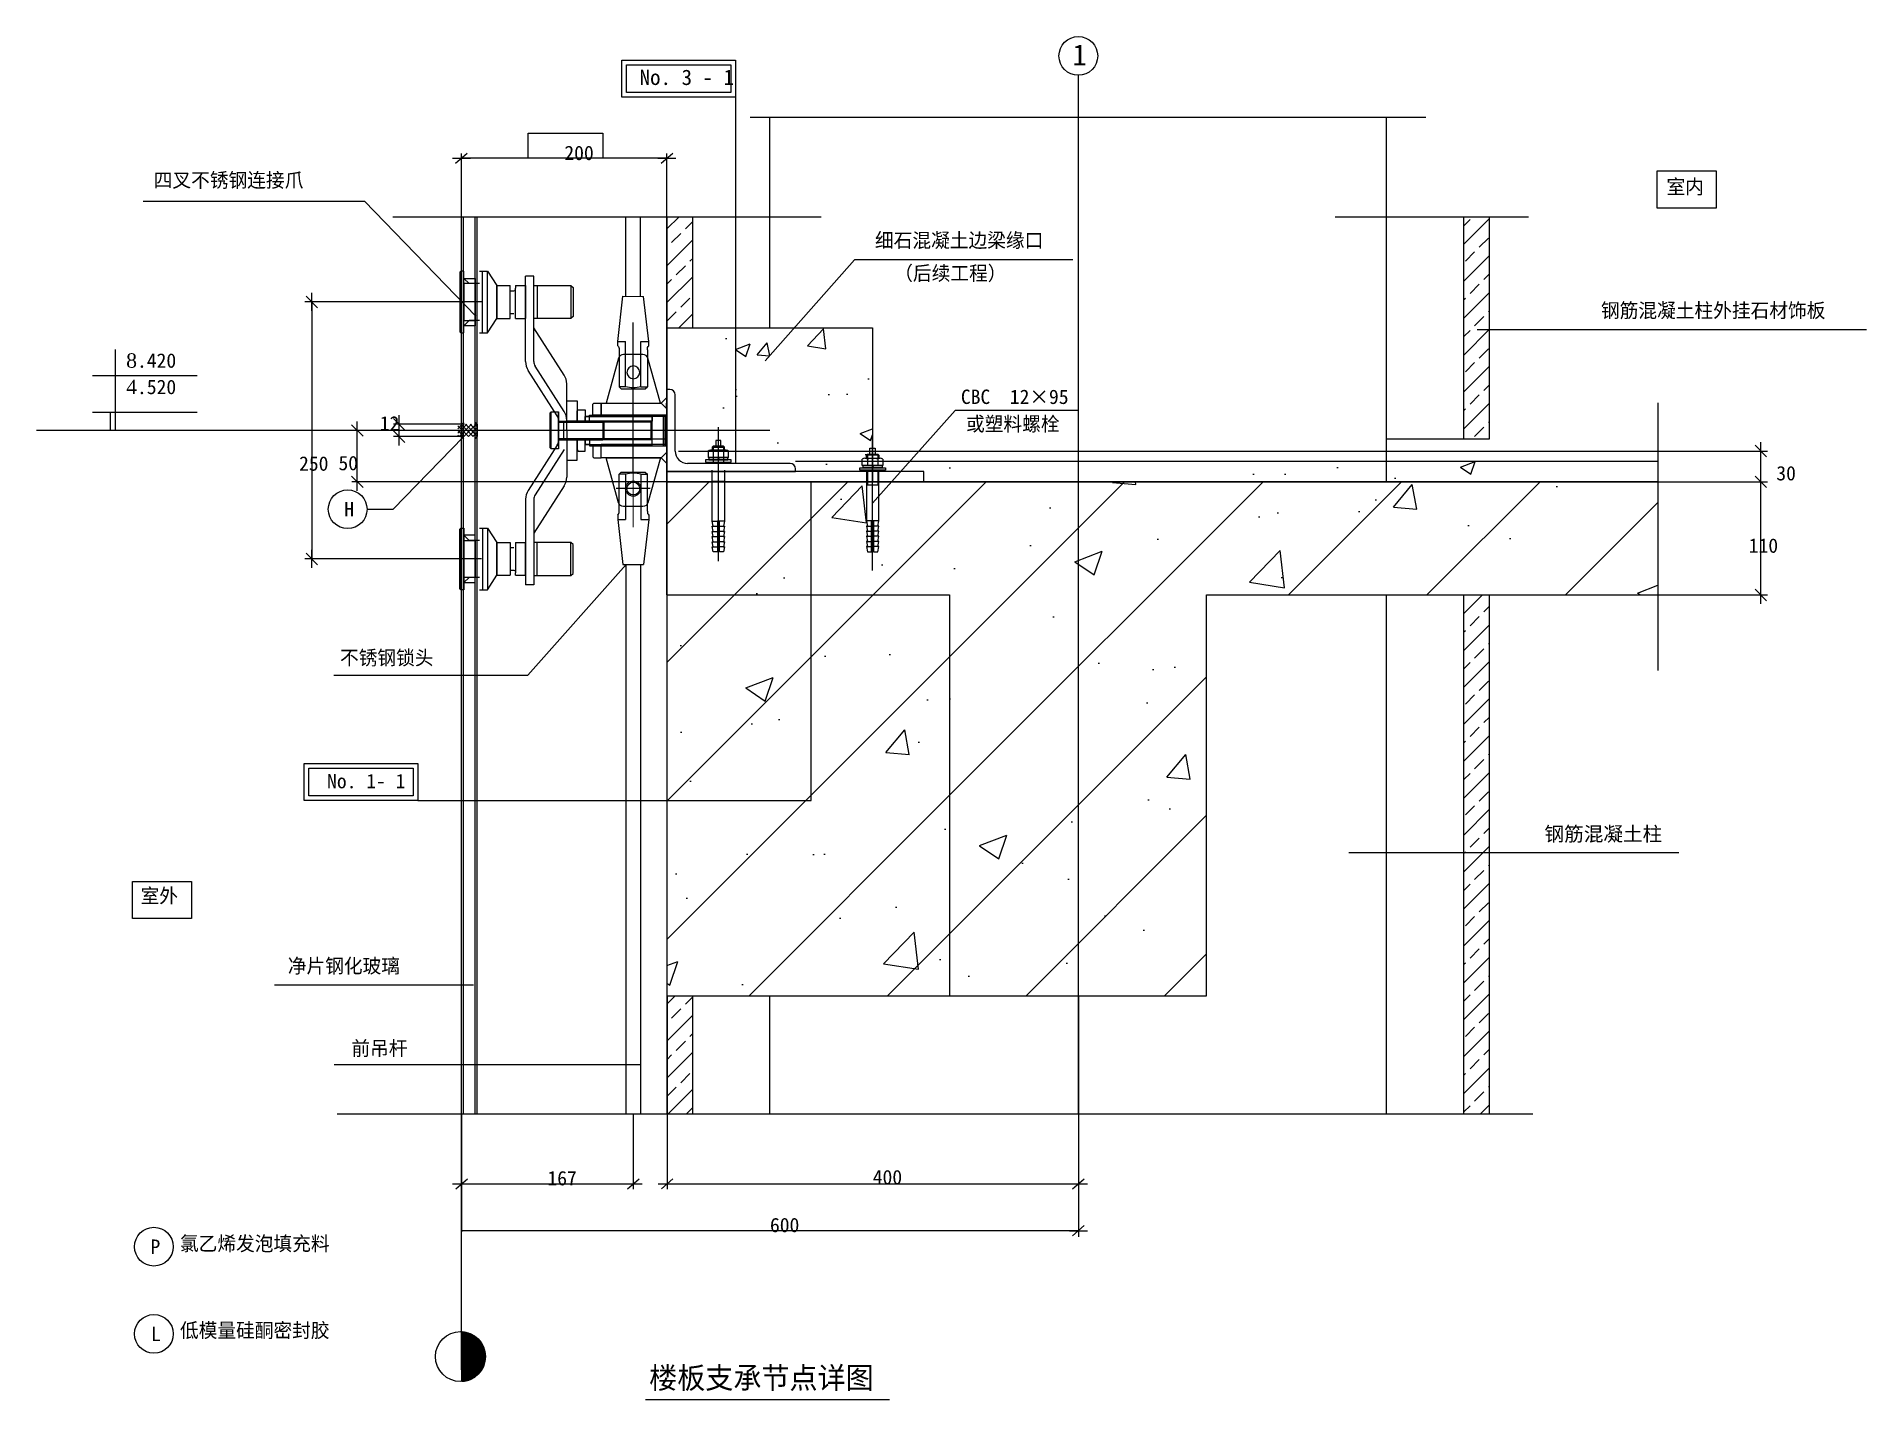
# Model space of a CAD drawing. Header units: metres. Extents: x 8228 to 10008, y 4218 to 5544.
import ezdxf

# ---------------------------------------------------------------- set-up
doc = ezdxf.new("R2010")
doc.units = ezdxf.units.M
for name, color, linetype in [('CACHE', 3, 'Continuous'), ('FORT', 7, 'Continuous'), ('MOYEN', 4, 'Continuous'), ('PUB_DIM', 3, 'Continuous')]:
    doc.layers.add(name, color=color, linetype=linetype)

# ---------------------------------------------------------------- blocks, each defined once
blk = doc.blocks.new('PLOT')
at = {"layer": 'CACHE'}
for p, q in [((-23, 0), (-18, 5)), ((-18, 15), (-18, 5)), ((18, 15), (18, 5)), ((23, 0), (18, 5))]:
    blk.add_line(p, q, dxfattribs=at)
at = {"layer": 'MOYEN'}
for p, q in [((-16.11, 104.1), (-14.11, 106.1)), ((-16.11, 104.1), (15.89, 104.1)), ((-16.11, 68), (-16.11, 104.1)), ((-14.11, 106.1), (13.89, 106.1)), ((13.89, 106.1), (15.89, 104.1)), ((15.89, 104.1), (15.89, 68)), ((-16.11, 71.1), (15.89, 71.1)), ((-16, 50), (-16, 60)), ((-16, 60), (16, 60)), ((16, 50), (16, 60)), ((-16, 50), (-13.5, 50)), ((-16, 32), (-16, 45)), ((16, 45), (-16, 45)), ((16, 50), (-13.5, 50)), ((-11, 45), (-11, 48.5)), ((11, 45), (11, 48.5)), ((16, 32), (16, 45)), ((-30, 23), (-16, 32)), ((30, 23), (-30, 23)), ((-30, 15), (-30, 23)), ((30, 18), (-30, 18)), ((16, 32), (-16, 32)), ((-16, 32), (16, 32)), ((30, 23), (16, 32)), ((30, 15), (30, 23))]:
    blk.add_line(p, q, dxfattribs=at)
for start in [0, 360]:
    blk.add_arc((-12.5, 48.5), 1.5, start, 90, dxfattribs=at)
blk = doc.blocks.new('索头')
for p, q in [((28979.61, 1126.19), (28944.06, 1119.92)), ((28983.13, 1128.09), (28987.38, 1128.83)), ((28987.38, 1128.83), (29031.37, 1131.51)), ((28988.68, 1121.45), (28987.38, 1128.83)), ((29034.85, 1111.82), (29031.37, 1131.51)), ((28942.44, 1117.61), (28944.06, 1119.92)), ((28946.52, 1094.47), (28942.44, 1117.61)), ((28945.14, 1113.77), (28944.06, 1119.92)), ((28945.14, 1113.77), (28988.68, 1121.45)), ((28947.75, 1099), (28991.29, 1106.68)), ((28992.59, 1099.29), (28991.29, 1106.68)), ((28992.59, 1099.29), (29034.85, 1111.82)), ((28946.52, 1094.47), (28948.83, 1092.85)), ((28947.75, 1099), (28948.83, 1092.85)), ((28984.39, 1099.12), (28948.83, 1092.85)), ((28988.34, 1098.54), (28992.59, 1099.29))]:
    blk.add_line(p, q)
at = {"color": 8, "linetype": 'Continuous', "lineweight": 0}
blk.add_line((28997.12, 1115.32), (28944.48, 1106.04), dxfattribs=at)
blk.add_circle((28960.23, 1108.82), 6.25)
for centre, radius, start, end in [((28979.45, 1130.71), 4.52, 272.08, 324.47), ((28974.33, 1111.3), 29.29, 175.17, 204.83), ((28985.78, 1094.81), 4.52, 55.53, 107.92)]:
    blk.add_arc(centre, radius, start, end)
blk = doc.blocks.new('_DIMX')
blk.add_line((-109.45, 0), (109.45, 0))
blk.add_lwpolyline([(-70, -70), (70, 70)])

msp = doc.modelspace()

# ---------------------------------------------------------------- hatches: boundary and pattern name
h = msp.add_hatch()
h.set_pattern_fill('ANSI33', scale=4)
h.paths.add_polyline_path([(9616.33, 4749.91), (9641.33, 4749.91), (9641.33, 5000.56), (9616.33, 5000.56)])
h.paths.add_polyline_path([(9641.33, 4749.91), (9616.33, 4749.91), (9616.33, 4495.72), (9641.33, 4495.72)])
h.paths.add_polyline_path([(8866.33, 4610.56), (8841.33, 4610.56), (8841.33, 4495.72), (8866.33, 4495.72)])
h.paths.add_polyline_path([(8866.13, 5368.52), (8841.13, 5368.52), (8841.13, 5260.56), (8866.13, 5260.56)])
h = msp.add_hatch()
h.set_pattern_fill('ANSI33', scale=4)
h.paths.add_polyline_path([(9641.33, 5368.52), (9616.33, 5368.52), (9616.33, 5152.56), (9641.33, 5152.56)])
h = msp.add_hatch()
h.set_pattern_fill('AR-CONC', scale=0.8)
h.paths.add_polyline_path([(9041.13, 5260.56), (8917.84, 5260.56), (8917.84, 5128.56), (8960.83, 5128.56, -0.41), (8966.13, 5123.26), (8966.13, 5120.56), (9035.13, 5120.56), (9035.13, 5122.1), (9028.63, 5122.1), (9028.63, 5124.1), (9031.93, 5124.1), (9031.93, 5126.6), (9031.12, 5126.6), (9031.12, 5132.6, -0.19), (9033.62, 5133.6), (9035.13, 5133.6), (9035.13, 5137.6), (9038.63, 5137.6), (9038.63, 5143.19), (9041.13, 5143.19)])
h.paths.add_polyline_path([(8917.84, 5260.56), (8892.84, 5260.56), (8892.84, 5160.56), (8917.84, 5160.56)])
h.paths.add_polyline_path([(8892.84, 5260.56), (8841.13, 5260.56), (8841.13, 5200.56), (8843.83, 5200.56, -0.41), (8849.13, 5195.26), (8849.13, 5160.56), (8892.84, 5160.56)])
h.paths.add_polyline_path([(8888.63, 5143.19), (8892.84, 5143.19), (8892.84, 5160.56), (8849.13, 5160.56), (8849.13, 5140.56, 0.41), (8861.13, 5128.56), (8881.12, 5128.56), (8881.12, 5132.6, -0.19), (8883.62, 5133.6), (8885.13, 5133.6), (8885.13, 5137.6), (8888.63, 5137.6)])
h.paths.add_polyline_path([(8917.84, 5160.56), (8892.84, 5160.56), (8892.84, 5143.19), (8893.63, 5143.19), (8893.63, 5137.6), (8897.13, 5137.6), (8897.13, 5133.6), (8898.64, 5133.6, -0.19), (8901.15, 5132.6), (8901.15, 5128.56), (8917.84, 5128.56)])
h = msp.add_hatch()
h.set_pattern_fill('ANSI37')
h.paths.add_polyline_path([(8656.63, 5166.58), (8637.63, 5166.58), (8637.63, 5160.58), (8656.63, 5160.58)])
h.paths.add_polyline_path([(8656.63, 5160.58), (8637.63, 5160.58), (8637.63, 5154.58), (8656.63, 5154.58)])
h = msp.add_hatch()
h.set_pattern_fill('AR-CONC', scale=0.8)
h.paths.add_polyline_path([(9565.67, 5130.56), (9241.13, 5130.56), (9241.13, 5110.56), (9565.67, 5110.56)])
h.paths.add_polyline_path([(9241.13, 5130.56), (9051.15, 5130.56), (9051.15, 5126.6), (9050.33, 5126.6), (9050.33, 5124.1), (9053.63, 5124.1), (9053.63, 5122.1), (9047.13, 5122.1), (9047.13, 5120.56), (9091.13, 5120.56), (9091.13, 5110.56), (9241.13, 5110.56)])
h.paths.add_polyline_path([(9590.67, 5130.56), (9565.67, 5130.56), (9565.67, 5110.56), (9590.67, 5110.56)])
h.paths.add_polyline_path([(9805, 5130.56), (9590.67, 5130.56), (9590.67, 5110.56), (9805, 5110.56)])
h = msp.add_hatch()
h.set_pattern_fill('AR-CONC', scale=1.5)
h.paths.add_polyline_path([(9241.13, 5110.56), (9047.13, 5110.56), (9047.13, 5072.6), (9046.13, 5067.6), (9047.13, 5067.6), (9046.13, 5062.6), (9047.13, 5062.6), (9046.13, 5057.6), (9047.13, 5057.6), (9046.13, 5052.6), (9047.13, 5052.6), (9046.13, 5047.6), (9047.13, 5047.6), (9046.13, 5042.6), (9041.13, 5042.6), (9041.13, 5047.6), (9040.13, 5047.6), (9040.13, 5042.6), (9036.13, 5042.6), (9035.13, 5047.6), (9036.13, 5047.6), (9035.13, 5052.6), (9036.13, 5052.6), (9035.13, 5057.6), (9036.13, 5057.6), (9035.13, 5062.6), (9036.13, 5062.6), (9035.13, 5067.6), (9036.13, 5067.6), (9035.13, 5072.6), (9035.13, 5110.56), (8917.84, 5110.56), (8917.84, 5000.56), (9116.13, 5000.56), (9116.13, 4610.56), (9241.13, 4610.56)])
h.paths.add_polyline_path([(8917.84, 5110.56), (8897.13, 5110.56), (8897.13, 5072.6), (8896.13, 5067.6), (8897.13, 5067.6), (8896.13, 5062.6), (8897.13, 5062.6), (8896.13, 5057.6), (8897.13, 5057.6), (8896.13, 5052.6), (8897.13, 5052.6), (8896.13, 5047.6), (8897.13, 5047.6), (8896.13, 5042.6), (8892.84, 5042.6), (8892.84, 5000.56), (8917.84, 5000.56)])
h.paths.add_polyline_path([(8885.13, 5067.6), (8886.13, 5067.6), (8885.13, 5072.6), (8885.13, 5110.56), (8841.13, 5110.56), (8841.13, 5000.56), (8892.84, 5000.56), (8892.84, 5042.6), (8891.13, 5042.6), (8891.13, 5047.6), (8890.13, 5047.6), (8890.13, 5042.6), (8886.13, 5042.6), (8885.13, 5047.6), (8886.13, 5047.6), (8885.13, 5052.6), (8886.13, 5052.6), (8885.13, 5057.6), (8886.13, 5057.6), (8885.13, 5062.6), (8886.13, 5062.6)])
h.paths.add_polyline_path([(9565.67, 5110.56), (9241.13, 5110.56), (9241.13, 4610.56), (9366.13, 4610.56), (9366.13, 5000.56), (9565.67, 5000.56)])
h.paths.add_polyline_path([(9590.67, 5110.56), (9565.67, 5110.56), (9565.67, 5000.56), (9590.67, 5000.56)])
h.paths.add_polyline_path([(9805, 5110.56), (9590.67, 5110.56), (9590.67, 5000.56), (9805, 5000.56)])
h = msp.add_hatch()
h.set_pattern_fill('ANSI31', scale=30)
h.paths.add_polyline_path([(9565.67, 5110.56), (9241.13, 5110.56), (9241.13, 4610.56), (9366.13, 4610.56), (9366.13, 5000.56), (9565.67, 5000.56)])
h.paths.add_polyline_path([(9241.13, 5110.56), (9047.13, 5110.56), (9047.13, 5072.6), (9046.13, 5067.6), (9047.13, 5067.6), (9046.13, 5062.6), (9047.13, 5062.6), (9046.13, 5057.6), (9047.13, 5057.6), (9046.13, 5052.6), (9047.13, 5052.6), (9046.13, 5047.6), (9047.13, 5047.6), (9046.13, 5042.6), (9041.13, 5042.6), (9041.13, 5047.6), (9040.13, 5047.6), (9040.13, 5042.6), (9036.13, 5042.6), (9035.13, 5047.6), (9036.13, 5047.6), (9035.13, 5052.6), (9036.13, 5052.6), (9035.13, 5057.6), (9036.13, 5057.6), (9035.13, 5062.6), (9036.13, 5062.6), (9035.13, 5067.6), (9036.13, 5067.6), (9035.13, 5072.6), (9035.13, 5110.56), (8917.84, 5110.56), (8917.84, 5000.56), (9116.13, 5000.56), (9116.13, 4610.56), (9241.13, 4610.56)])
h.paths.add_polyline_path([(8885.13, 5047.6), (8886.13, 5047.6), (8885.13, 5052.6), (8886.13, 5052.6), (8885.13, 5057.6), (8886.13, 5057.6), (8885.13, 5062.6), (8886.13, 5062.6), (8885.13, 5067.6), (8886.13, 5067.6), (8885.13, 5072.6), (8885.13, 5110.56), (8841.13, 5110.56), (8841.13, 5000.56), (8892.84, 5000.56), (8892.84, 5042.6), (8891.13, 5042.6), (8891.13, 5047.6), (8890.13, 5047.6), (8890.13, 5042.6), (8886.13, 5042.6)])
h.paths.add_polyline_path([(8917.84, 5110.56), (8897.13, 5110.56), (8897.13, 5072.6), (8896.13, 5067.6), (8897.13, 5067.6), (8896.13, 5062.6), (8897.13, 5062.6), (8896.13, 5057.6), (8897.13, 5057.6), (8896.13, 5052.6), (8897.13, 5052.6), (8896.13, 5047.6), (8897.13, 5047.6), (8896.13, 5042.6), (8892.84, 5042.6), (8892.84, 5000.56), (8917.84, 5000.56)])
h.paths.add_polyline_path([(9590.67, 5110.56), (9565.67, 5110.56), (9565.67, 5000.56), (9590.67, 5000.56)])
h.paths.add_polyline_path([(9805, 5110.56), (9590.67, 5110.56), (9590.67, 5000.56), (9805, 5000.56)])
h = msp.add_hatch()
h.set_pattern_fill('AR-CONC', scale=1.5)
h.paths.add_polyline_path([(9116.13, 5000.56), (8917.84, 5000.56), (8917.84, 4610.56), (9116.13, 4610.56)])
h.paths.add_polyline_path([(8892.84, 4610.56), (8917.84, 4610.56), (8917.84, 5000.56), (8892.84, 5000.56)])
h.paths.add_polyline_path([(8892.84, 5000.56), (8841.13, 5000.56), (8841.13, 4610.56), (8892.84, 4610.56)])
h = msp.add_hatch()
h.set_pattern_fill('ANSI31', scale=30)
h.paths.add_polyline_path([(8917.84, 5000.56), (8917.84, 4610.56), (9116.13, 4610.56), (9116.13, 5000.56)])
h.paths.add_polyline_path([(8892.84, 4610.56), (8917.84, 4610.56), (8917.84, 5000.56), (8892.84, 5000.56)])
h.paths.add_polyline_path([(8892.84, 5000.56), (8841.13, 5000.56), (8841.13, 4610.56), (8892.84, 4610.56)])
h = msp.add_hatch()
h.set_pattern_fill('SOLID')
h.paths.add_polyline_path([(8641.33, 4235.25, 0.4), (8664.59, 4259.56, 0.4), (8641.33, 4283.88)])

# ---------------------------------------------------------------- linework, layer by layer
for p, q in [((8801.8, 5516.24), (8903.37, 5516.24)), ((8801.8, 5489.24), (8801.8, 5516.24)), ((8903.37, 5516.24), (8903.37, 5489.24)), ((9241.33, 4495.72), (9241.33, 5506.06)), ((8903.37, 5489.24), (8801.8, 5489.24)), ((8907.87, 5491.61), (8907.87, 5128.56)), ((8921.94, 5465.25), (9579.28, 5465.25)), ((8641.13, 5369.15), (8641.13, 5430.13)), ((8841.13, 5201.18), (8841.13, 5430.13)), ((8841.13, 5425.41), (8641.13, 5425.41)), ((8574.45, 5368.52), (8991.13, 5368.52)), ((8841.13, 5260.56), (8841.13, 5368.52)), ((8841.13, 5368.52), (8841.13, 4495.72)), ((8866.13, 5260.56), (8866.13, 5368.52)), ((9491.13, 5368.52), (9679.15, 5368.52)), ((9616.33, 5152.56), (9616.33, 5368.52)), ((9641.33, 5152.56), (9641.33, 5368.52)), ((8660.58, 5285.56), (8488.73, 5285.56)), ((8495.7, 5285.56), (8495.7, 5035.56)), ((8808.13, 5119.03), (8808.13, 5265.75)), ((8304.72, 5160.56), (8304.72, 5239.22)), ((8282.2, 5214.1), (8384.02, 5214.1)), ((8843.83, 5200.56), (8841.13, 5200.56)), ((8841.13, 5200.56), (8841.13, 5120.56)), ((8777.13, 5175.56), (8777.13, 5187.06)), ((8777.13, 5187.06), (8835.63, 5187.06)), ((8835.63, 5187.06), (8840.63, 5182.06)), ((8840.63, 5182.06), (8840.63, 5139.06)), ((8849.13, 5140.56), (8849.13, 5195.26)), ((9805, 5187.51), (9805, 4927.12)), ((8282.2, 5178.28), (8384.02, 5178.28)), ((8644.14, 5166.56), (8575.12, 5166.56)), ((8580.58, 5154.56), (8580.58, 5166.56)), ((8643.63, 5168.58), (8641.63, 5166.58)), ((8641.63, 5154.58), (8641.63, 5166.58)), ((8654.63, 5168.58), (8656.63, 5166.58)), ((8656.63, 5166.58), (8656.63, 5154.58)), ((8735.63, 5145.56), (8735.63, 5178.56)), ((8788.13, 5174.06), (8762.13, 5174.06)), ((8840.63, 5175.56), (8777.13, 5175.56)), ((8809.63, 5175.56), (8839.63, 5175.56)), ((8825.63, 5152.56), (8825.63, 5168.56)), ((8826.63, 5147.06), (8826.63, 5174.06)), ((8837.6, 5145.56), (8837.6, 5175.56)), ((8841.13, 5169.56), (8840.13, 5168.56)), ((8840.13, 5152.56), (8840.13, 5168.56)), ((8841.13, 5151.56), (8841.13, 5169.56)), ((8891.13, 5033.49), (8891.13, 5163.91)), ((8941.13, 5160.56), (8227.88, 5160.56)), ((8907.25, 5160.56), (8538.62, 5160.56)), ((8539.87, 5110.56), (8539.87, 5160.56)), ((8643.01, 5154.56), (8575.12, 5154.56)), ((8643.63, 5152.58), (8641.63, 5154.58)), ((8654.63, 5152.58), (8656.63, 5154.58)), ((8735.63, 5151.56), (8778.63, 5151.56)), ((8768.13, 5152.56), (8840.13, 5152.56)), ((8777.13, 5134.06), (8777.13, 5145.56)), ((8777.13, 5145.56), (8840.63, 5145.56)), ((8841.13, 5151.56), (8840.13, 5152.56)), ((8886.13, 5145.34), (8885.13, 5144.34)), ((8896.13, 5145.34), (8886.13, 5145.34)), ((8886.13, 5145.05), (8886.13, 5129.84)), ((8893.63, 5150.93), (8888.63, 5150.93)), ((8888.63, 5150.93), (8888.63, 5145.34)), ((8893.63, 5145.34), (8893.63, 5150.93)), ((8896.13, 5145.34), (8896.13, 5129.84)), ((8897.13, 5144.34), (8896.13, 5145.34)), ((9041.13, 5024.21), (9041.13, 5154.63)), ((9541.8, 5152.56), (9641.33, 5152.56)), ((8835.63, 5134.06), (8777.13, 5134.06)), ((8801.13, 5134.06), (8815.13, 5134.06)), ((8840.63, 5139.06), (8835.63, 5134.06)), ((8841.13, 5000.56), (8841.13, 5140.56)), ((8852.19, 5140.56), (9805, 5140.56)), ((8960.83, 5128.56), (8861.13, 5128.56)), ((8881.12, 5140.34), (8881.12, 5134.34)), ((8881.12, 5134.34), (8901.15, 5134.34)), ((8898.64, 5141.34), (8883.62, 5141.34)), ((8885.13, 5144.34), (8897.13, 5144.34)), ((8885.13, 5144.34), (8885.13, 5141.34)), ((8886.12, 5140.34), (8886.12, 5134.43)), ((8892.02, 5134.34), (8890.36, 5131.84)), ((8896.13, 5140.34), (8896.13, 5134.43)), ((8897.13, 5141.34), (8897.13, 5144.34)), ((8901.15, 5134.34), (8901.15, 5140.34)), ((8966.13, 5130.56), (9805, 5130.56)), ((9031.12, 5126.6), (9031.12, 5132.6)), ((9033.62, 5133.6), (9048.64, 5133.6)), ((9035.13, 5136.6), (9036.13, 5137.6)), ((9047.13, 5136.6), (9035.13, 5136.6)), ((9035.13, 5133.6), (9035.13, 5136.6)), ((9036.13, 5137.6), (9036.13, 5133.6)), ((9036.13, 5137.6), (9046.13, 5137.6)), ((9036.13, 5132.6), (9036.13, 5126.68)), ((9038.63, 5137.6), (9038.63, 5143.19)), ((9038.63, 5143.19), (9043.63, 5143.19)), ((9041.13, 5140.56), (9565.67, 5140.56)), ((9041.13, 5138.38, -43.08), (9041.13, 5138.38, 17.96)), ((9043.63, 5143.19), (9043.63, 5137.6)), ((9046.13, 5137.6), (9046.13, 5133.6)), ((9046.13, 5137.6), (9047.13, 5136.6)), ((9046.14, 5132.6), (9046.14, 5126.68)), ((9047.13, 5136.6), (9047.13, 5133.6)), ((9051.15, 5132.6), (9051.15, 5126.6)), ((9590.67, 5140.56), (9805, 5140.56)), ((9805.63, 5140.56), (9911.69, 5140.56)), ((9905.31, 5000.56), (9905.31, 5140.56)), ((8842.29, 5110.56), (8534.5, 5110.56)), ((8841.13, 5120.56), (8966.13, 5120.56)), ((8841.13, 5110.56), (9805, 5110.56)), ((8841.13, 5110.56), (9805, 5110.56)), ((9805, 5110.56), (8841.13, 5110.56)), ((8841.13, 5110.56), (8841.13, 5000.56)), ((8885.13, 5072.34), (8885.13, 5121.84)), ((8897.13, 5110.85), (8885.13, 5110.85)), ((8891.13, 5123.12, -43.08), (8891.13, 5123.12, 17.96)), ((8897.13, 5121.84), (8897.13, 5072.34)), ((8966.13, 5120.56), (8966.13, 5123.26)), ((9051.15, 5126.6), (9031.12, 5126.6)), ((9035.13, 5122.1), (9035.13, 5072.6)), ((9036.13, 5122.1), (9036.13, 5107.64)), ((9040.3, 5126.6), (9041.97, 5124.1)), ((9046.13, 5122.1), (9046.13, 5107.64)), ((9047.13, 5072.6), (9047.13, 5122.1)), ((9805.63, 5110.56), (9911.69, 5110.56)), ((9805.63, 5110.56), (9911.69, 5110.56)), ((8824.9, 5104.06), (8791.76, 5104.06)), ((9035.13, 5107.64), (9047.13, 5107.64)), ((8885.13, 5072.34), (8890.13, 5072.34)), ((8886.13, 5067.34), (8885.13, 5072.34)), ((8885.13, 5067.34), (8897.13, 5067.34)), ((8886.13, 5062.34), (8885.13, 5067.34)), ((8885.13, 5067.34), (8886.13, 5067.34)), ((8885.13, 5062.34), (8890.13, 5062.34)), ((8886.13, 5057.34), (8885.13, 5062.34)), ((8885.13, 5062.34), (8886.13, 5062.34)), ((8885.13, 5057.34), (8890.13, 5057.34)), ((8886.13, 5052.34), (8885.13, 5057.34)), ((8885.13, 5057.34), (8886.13, 5057.34)), ((8892.13, 5072.34), (8890.13, 5072.34)), ((8890.13, 5072.34), (8890.13, 5042.34)), ((8897.13, 5072.34), (8892.13, 5072.34)), ((8892.13, 5042.34), (8892.13, 5072.34)), ((8897.13, 5062.34), (8892.13, 5062.34)), ((8897.13, 5057.34), (8892.13, 5057.34)), ((8897.13, 5072.34), (8896.13, 5067.34)), ((8896.13, 5067.34), (8897.13, 5067.34)), ((8897.13, 5067.34), (8896.13, 5062.34)), ((8896.13, 5062.34), (8897.13, 5062.34)), ((8897.13, 5062.34), (8896.13, 5057.34)), ((8896.13, 5057.34), (8897.13, 5057.34)), ((8897.13, 5057.34), (8896.13, 5052.34)), ((9047.13, 5072.6), (9035.13, 5072.6)), ((9035.13, 5072.6), (9036.13, 5067.6)), ((9035.13, 5067.6), (9040.13, 5067.6)), ((9036.13, 5067.6), (9035.13, 5067.6)), ((9035.13, 5067.6), (9036.13, 5062.6)), ((9035.13, 5062.6), (9040.13, 5062.6)), ((9036.13, 5062.6), (9035.13, 5062.6)), ((9035.13, 5062.6), (9036.13, 5057.6)), ((9035.13, 5057.6), (9040.13, 5057.6)), ((9036.13, 5057.6), (9035.13, 5057.6)), ((9035.13, 5057.6), (9036.13, 5052.6)), ((9040.13, 5042.6), (9040.13, 5072.6)), ((9040.13, 5072.6), (9042.13, 5072.6)), ((9042.13, 5072.6), (9042.13, 5042.6)), ((9047.13, 5067.6), (9042.13, 5067.6)), ((9047.13, 5062.6), (9042.13, 5062.6)), ((9047.13, 5057.6), (9042.13, 5057.6)), ((9046.13, 5067.6), (9047.13, 5072.6)), ((9046.13, 5062.6), (9047.13, 5067.6)), ((9047.13, 5067.6), (9046.13, 5067.6)), ((9046.13, 5057.6), (9047.13, 5062.6)), ((9047.13, 5062.6), (9046.13, 5062.6)), ((9046.13, 5052.6), (9047.13, 5057.6)), ((9047.13, 5057.6), (9046.13, 5057.6)), ((8885.13, 5052.34), (8890.13, 5052.34)), ((8886.13, 5047.34), (8885.13, 5052.34)), ((8885.13, 5052.34), (8886.13, 5052.34)), ((8885.13, 5047.34), (8890.13, 5047.34)), ((8886.13, 5042.34), (8885.13, 5047.34)), ((8885.13, 5047.34), (8886.13, 5047.34)), ((8890.13, 5042.34), (8886.13, 5042.34)), ((8897.13, 5052.34), (8892.13, 5052.34)), ((8897.13, 5047.34), (8892.13, 5047.34)), ((8896.13, 5042.34), (8892.13, 5042.34)), ((8896.13, 5052.34), (8897.13, 5052.34)), ((8897.13, 5052.34), (8896.13, 5047.34)), ((8896.13, 5047.34), (8897.13, 5047.34)), ((8897.13, 5047.34), (8896.13, 5042.34)), ((9035.13, 5052.6), (9040.13, 5052.6)), ((9036.13, 5052.6), (9035.13, 5052.6)), ((9035.13, 5052.6), (9036.13, 5047.6)), ((9035.13, 5047.6), (9040.13, 5047.6)), ((9036.13, 5047.6), (9035.13, 5047.6)), ((9035.13, 5047.6), (9036.13, 5042.6)), ((9036.13, 5042.6), (9040.13, 5042.6)), ((9047.13, 5052.6), (9042.13, 5052.6)), ((9047.13, 5047.6), (9042.13, 5047.6)), ((9042.13, 5042.6), (9046.13, 5042.6)), ((9046.13, 5047.6), (9047.13, 5052.6)), ((9047.13, 5052.6), (9046.13, 5052.6)), ((9046.13, 5042.6), (9047.13, 5047.6)), ((9047.13, 5047.6), (9046.13, 5047.6)), ((8660.58, 5035.56), (8488.73, 5035.56)), ((8841.13, 5000.56), (8841.13, 4610.56)), ((9366.13, 4610.56), (9366.13, 5000.56)), ((9366.13, 5000.56), (9805, 5000.56)), ((9616.33, 4495.72), (9616.33, 5000.56)), ((9641.33, 4495.72), (9641.33, 5000.56)), ((9805.63, 5000.56), (9911.69, 5000.56)), ((8641.33, 4246.83), (8641.33, 4855.94)), ((8492.59, 4832.06), (8594.16, 4832.06)), ((8492.59, 4805.06), (8492.59, 4832.06)), ((8594.16, 4832.06), (8594.16, 4805.06)), ((8594.16, 4805.06), (8492.59, 4805.06)), ((8459.31, 4621.25), (8653.02, 4621.25)), ((8841.13, 4610.56), (9116.13, 4610.56)), ((8841.33, 4495.72), (8841.33, 4610.56)), ((8866.33, 4495.72), (8866.33, 4610.56)), ((9116.13, 4610.56), (9366.13, 4610.56)), ((8841.33, 4609.93), (8841.33, 4422.32)), ((9241.33, 4609.93), (9241.33, 4426.4)), ((9241.33, 4609.93), (9241.33, 4375.97)), ((8517.4, 4543.86), (8815.33, 4543.86)), ((8520.18, 4495.72), (9683.47, 4495.72)), ((8641.33, 4495.1), (8641.33, 4426.4)), ((8641.33, 4495.1), (8641.33, 4380.82)), ((8808.33, 4495.1), (8808.33, 4422.33)), ((8641.33, 4427.65), (8809.85, 4427.65)), ((8841.33, 4427.65), (9241.33, 4427.65)), ((9241.33, 4382.07), (8641.33, 4382.07)), ((8820.22, 4217.93), (9057.71, 4217.93))]:
    msp.add_line(p, q)
for points in [[(8797.3, 5520.74), (8907.87, 5520.74), (8907.87, 5484.74), (8797.3, 5484.74)], [(8706.22, 5449.95), (8778.71, 5449.95), (8778.71, 5425.41), (8706.22, 5425.41)], [(9804.44, 5413), (9861.83, 5413), (9861.83, 5376.82), (9804.44, 5376.82)], [(8643.63, 5315.45), (8640.63, 5315.45), (8640.63, 5255.45), (8643.63, 5255.45)], [(8654.63, 5262.45), (8643.63, 5262.45), (8643.63, 5308.45), (8654.63, 5308.45)], [(8643.63, 5267.45), (8654.63, 5267.45), (8654.63, 5303.45), (8643.63, 5303.45)], [(9041.13, 5110.56), (8841.13, 5110.56), (8841.13, 5260.56), (9041.13, 5260.56)], [(8753.63, 5169.56), (8743.63, 5169.56), (8743.63, 5189.34), (8753.63, 5189.34)], [(8770.13, 5187.06), (8777.13, 5187.06), (8777.13, 5175.56), (8769.13, 5175.56), (8769.13, 5186.06)], [(8735.63, 5142.56), (8728.63, 5142.56), (8727.63, 5143.56), (8727.63, 5177.56), (8728.63, 5178.56), (8735.63, 5178.56)], [(8735.63, 5142.56), (8728.63, 5142.56), (8728.63, 5178.56), (8735.63, 5178.56)], [(8740.63, 5151.56), (8735.63, 5151.56), (8735.63, 5169.56), (8740.63, 5169.56)], [(8778.63, 5151.56), (8735.63, 5151.56), (8735.63, 5169.56), (8778.63, 5169.56)], [(8778.63, 5151.56), (8735.63, 5151.56), (8735.63, 5169.56), (8778.63, 5169.56)], [(8735.63, 5169.56), (8778.63, 5169.56), (8778.63, 5151.56), (8735.63, 5151.56)], [(8740.63, 5152.56), (8735.63, 5152.56), (8735.63, 5168.56), (8740.63, 5168.56)], [(8765.63, 5174.06), (8761.63, 5174.06), (8761.63, 5169.56), (8765.63, 5169.56)], [(8761.63, 5174.06), (8826.63, 5174.06), (8826.63, 5169.56), (8761.63, 5169.56)], [(8777.13, 5175.56), (8839.63, 5175.56), (8839.63, 5174.06), (8777.13, 5174.06)], [(8837.6, 5145.56), (8839.63, 5145.56), (8839.63, 5175.56), (8837.6, 5175.56)], [(8753.63, 5151.56), (8743.63, 5151.56), (8743.63, 5131.78), (8753.63, 5131.78)], [(8765.63, 5147.06), (8761.63, 5147.06), (8761.63, 5151.56), (8765.63, 5151.56)], [(8761.63, 5147.06), (8826.63, 5147.06), (8826.63, 5151.56), (8761.63, 5151.56)], [(8770.13, 5134.06), (8777.13, 5134.06), (8777.13, 5145.56), (8769.13, 5145.56), (8769.13, 5135.06)], [(8777.13, 5145.56), (8839.63, 5145.56), (8839.63, 5147.06), (8777.13, 5147.06)], [(8903.63, 5131.84), (8878.63, 5131.84), (8878.63, 5129.84), (8903.63, 5129.84)], [(8881.93, 5131.84), (8900.33, 5131.84), (8900.33, 5134.34), (8881.93, 5134.34)], [(8841.13, 5120.56), (8841.13, 5110.56), (9091.13, 5110.56), (9091.13, 5120.56)], [(9028.63, 5124.1), (9053.63, 5124.1), (9053.63, 5122.1), (9028.63, 5122.1)], [(9050.33, 5124.1), (9031.93, 5124.1), (9031.93, 5126.6), (9050.33, 5126.6)], [(8643.63, 5005.67), (8640.63, 5005.67), (8640.63, 5065.67), (8643.63, 5065.67)], [(8654.63, 5058.67), (8643.63, 5058.67), (8643.63, 5012.67), (8654.63, 5012.67)], [(8643.63, 5053.67), (8654.63, 5053.67), (8654.63, 5017.67), (8643.63, 5017.67)], [(8488.09, 4836.56), (8598.66, 4836.56), (8598.66, 4800.56), (8488.09, 4800.56)], [(8321.04, 4721.89), (8378.43, 4721.89), (8378.43, 4685.71), (8321.04, 4685.71)]]:
    msp.add_lwpolyline(points, close=True)
for points in [[(8941.13, 5260.56), (8941.13, 5465.25)], [(9541.13, 5110.56), (9541.13, 5465.25)], [(8331.56, 5383.72), (8547.01, 5383.72), (8655.03, 5271.71)], [(8641.13, 4495.72), (8641.13, 5368.52)], [(8643.13, 4495.72), (8643.13, 5368.52)], [(8654.13, 5368.52), (8654.13, 4495.72)], [(8656.13, 5368.52), (8656.13, 4495.72)], [(8801.13, 5291.06), (8801.13, 5368.52)], [(8815.13, 5368.52), (8815.13, 5291.06)], [(9235.88, 5326.63), (9023.66, 5326.63), (8936.54, 5228.34)], [(8640.63, 5255.45), (8640.63, 5315.45), (8639.63, 5314.45), (8639.63, 5256.45), (8640.63, 5255.45)], [(9629.38, 5258.82), (10007.98, 5258.82)], [(8825.63, 5168.56), (8754.63, 5168.56), (8753.63, 5169.56), (8753.63, 5179.56), (8754.63, 5180.56), (8761.63, 5180.56), (8761.63, 5174.06), (8765.63, 5174.06), (8765.63, 5175.56), (8825.13, 5175.56), (8826.63, 5174.06), (8826.63, 5169.56), (8826.63, 5169.56), (8753.63, 5169.56)], [(8835.63, 5187.06), (8840.63, 5182.06), (8841.13, 5192.56), (8835.63, 5187.06)], [(8299.76, 5160.56), (8299.76, 5178.28)], [(8735.63, 5169.56), (8778.63, 5169.56), (8779.63, 5168.56), (8779.63, 5152.56), (8778.63, 5151.56), (8735.63, 5151.56), (8735.63, 5169.56), (8735.63, 5168.56), (8779.63, 5168.56), (8779.63, 5152.56), (8735.63, 5152.56)], [(9241.33, 5180.07), (9121.58, 5180.07), (9041.13, 5089.68)], [(8549.31, 5083.93), (8574.78, 5083.93), (8643.13, 5154.22)], [(8825.63, 5152.56), (8754.63, 5152.56), (8753.63, 5151.56), (8753.63, 5141.56), (8754.63, 5140.56), (8761.63, 5140.56), (8761.63, 5147.06), (8765.63, 5147.06), (8765.63, 5145.56), (8825.13, 5145.56), (8826.63, 5147.06), (8826.63, 5151.56), (8826.63, 5151.56), (8753.63, 5151.56)], [(8835.63, 5134.06), (8840.63, 5139.06), (8841.13, 5128.56), (8835.63, 5134.06)], [(8598.66, 4800.56), (8981.48, 4800.56), (8981.48, 5110.56)], [(8640.63, 5065.67), (8640.63, 5005.67), (8639.63, 5006.67), (8639.63, 5064.67), (8640.63, 5065.67)], [(8517, 4922.58), (8705.67, 4922.58), (8801.33, 5030.06)], [(8801.33, 4495.72), (8801.33, 5030.06), (8815.33, 5030.06), (8815.33, 4495.72)], [(8841.13, 5000.56), (9116.13, 5000.56), (9116.13, 4610.56), (9366.13, 4610.56), (9366.13, 5000.56), (9805, 5000.56)], [(8841.13, 5000.56), (9116.13, 5000.56), (9116.13, 4610.56), (9366.13, 4610.56), (9366.13, 5000.56), (9805, 5000.56)], [(9541.13, 4495.72), (9541.13, 5000.56)], [(9504.37, 4749.91), (9825.54, 4749.91)], [(8941.13, 4495.72), (8941.13, 4610.56)]]:
    msp.add_lwpolyline(points)
for points in [[(8794.06, 5230.82), (8781.94, 5187.06), (8834.72, 5187.06), (8822.61, 5230.82, 0.34), (8817.79, 5234.49), (8798.88, 5234.49, 0.34)], [(8794.06, 5090.3), (8781.94, 5134.06), (8834.72, 5134.06), (8822.61, 5090.3, -0.34), (8817.79, 5086.63), (8798.88, 5086.63, -0.34)]]:
    msp.add_lwpolyline(points, format="xyb", close=True)
for centre, radius in [((9241.33, 5524.9), 18.84), ((8808.33, 5104.06), 7.43), ((8530.48, 5083.93), 18.84), ((8341.97, 4366.5), 18.84), ((8341.97, 4281.7), 18.84), ((8640.25, 4259.56), 24.34)]:
    msp.add_circle(centre, radius)
for centre, radius, start, end in [((8843.83, 5195.26), 5.3, 0, 90), ((8861.13, 5140.56), 12, 180, 270), ((8883.62, 5137.71), 3.63, 46.46, 133.54), ((8891.13, 5128.3), 13.04, 67.41, 112.59), ((8898.64, 5137.71), 3.63, 46.46, 133.54), ((8960.83, 5123.26), 5.3, 0, 90), ((9033.62, 5129.96), 3.63, 46.46, 133.54), ((9041.13, 5120.56), 13.04, 67.41, 112.59), ((9048.64, 5129.96), 3.63, 46.46, 133.54)]:
    msp.add_arc(centre, radius, start, end)
at = {"layer": 'MOYEN'}
for p, q in [((8711.63, 5310.67), (8703.63, 5310.67)), ((8703.63, 5227.54), (8703.63, 5310.67)), ((8711.63, 5227.54), (8711.63, 5310.67)), ((8741.11, 5214.5), (8711.63, 5260.56)), ((8734.37, 5174.83), (8706.16, 5218.92)), ((8741.11, 5179.15), (8712.89, 5223.23)), ((8743.63, 5160.56), (8743.63, 5205.88)), ((8735.63, 5160.56), (8735.63, 5170.52)), ((8743.63, 5160.56), (8743.63, 5170.52)), ((8734.37, 5146.28), (8706.16, 5102.2)), ((8735.63, 5160.56), (8735.63, 5150.59)), ((8743.63, 5160.56), (8743.63, 5115.24)), ((8741.11, 5141.97), (8712.89, 5097.88)), ((8703.63, 5093.57), (8703.63, 5010.45)), ((8741.11, 5106.61), (8711.63, 5060.56)), ((8711.63, 5093.57), (8711.63, 5010.45)), ((8711.63, 5010.45), (8703.63, 5010.45))]:
    msp.add_line(p, q, dxfattribs=at)
for centre, radius, start, end in [((8719.63, 5227.54), 16, 180, 212.62), ((8719.63, 5227.54), 8, 180, 212.62), ((8727.63, 5205.88), 16, 0, 32.62), ((8727.63, 5170.52), 8, 0, 32.62), ((8727.63, 5170.52), 16, 0, 32.62), ((8727.63, 5150.59), 8, 327.38, 0), ((8727.63, 5115.24), 16, 327.38, 0), ((8719.63, 5093.57), 16, 147.38, 180), ((8719.63, 5093.57), 8, 147.38, 180)]:
    msp.add_arc(centre, radius, start, end, dxfattribs=at)

# ---------------------------------------------------------------- block references
for name, p, rotation in [('PLOT', (8643.63, 5285.45), 270), ('索头', (12745.25, 33816.86), 260)]:
    msp.add_blockref(name, p, dxfattribs=dict(rotation=rotation))
at = {"xscale": -1, "rotation": 280}
msp.add_blockref('索头', (12745.25, -23495.75), dxfattribs=at)
at = {"layer": 'FORT', "xscale": -1, "rotation": 270}
msp.add_blockref('PLOT', (8643.63, 5035.67), dxfattribs=at)
at = {"layer": 'PUB_DIM', "xscale": 0.08, "yscale": 0.07, "zscale": 0.07}
for p in [(8641.13, 5425.41), (8841.13, 5425.41), (8641.33, 4427.65), (8808.33, 4427.65), (8841.33, 4427.65), (9241.33, 4427.65), (9241.33, 4382.07)]:
    msp.add_blockref('_DIMX', p, dxfattribs=at)
at = {"layer": 'PUB_DIM', "xscale": 0.08, "yscale": 0.08, "zscale": 0.07, "rotation": 90}
for p in [(8495.7, 5285.56), (8539.87, 5160.56), (8580.58, 5166.56), (8580.58, 5154.56), (9905.31, 5140.56), (8539.87, 5110.56), (9905.31, 5110.56), (8495.7, 5035.56), (9905.31, 5000.56)]:
    msp.add_blockref('_DIMX', p, dxfattribs=at)

# ---------------------------------------------------------------- texts
for s, height, p in [('1', 20.48, (9235.66, 5515.72)), ('No. 3 - 1', 15, (8814.5, 5496.63, 3)), ('CBC  12×95', 14, (9127.06, 5186.33)), ('H', 14, (8527.21, 5076.93)), ('No. 1- 1', 14, (8510.48, 4812.44, 3)), ('P', 14, (8338.7, 4359.5)), ('L', 14, (8339.17, 4274.7)), ('楼板支承节点详图', 21, (8823.82, 4228.46))]:
    msp.add_text(s, height=height).set_placement(p)
at = {"char_height": 14, "attachment_point": 1}
for s, insert in [('200', (8741.32, 5437.56)), ('四叉不锈钢连接爪', (8341.81, 5411.12)), ('室内', (9813.52, 5404.76)), ('细石混凝土边梁缘口', (9043.46, 5352.56)), ('（后续工程）', (9062.22, 5320.57)), ('钢筋混凝土柱外挂石材饰板', (9749.71, 5284.35)), ('{\\fRomantic|b0|i0|c2|p2;8}.420', (8315, 5235.59)), ('{\\fRomantic|b0|i0|c2|p2;4}.520', (8315, 5209.9)), ('12', (8561.71, 5174.44)), ('或塑料螺栓', (9132.07, 5174.02)), ('250', (8483.22, 5135.37)), ('50', (8521.54, 5135.86)), ('30', (9920.33, 5125.98)), ('110', (9893.51, 5055.56)), ('不锈钢锁头', (8523.01, 4946.47)), ('{\\f宋体|b0|i0|c134|p2;钢筋混凝土柱}', (9694.76, 4775.06)), ('室外', (8329.04, 4714.91)), ('净片钢化玻璃', (8472.23, 4646.71)), ('前吊杆', (8534.17, 4566.43)), ('167', (8724.83, 4440.17)), ('400', (9041.33, 4441.17)), ('600', (8941.33, 4394.6)), ('氯乙烯发泡填充料', (8367.33, 4376.56)), ('低模量硅酮密封胶', (8367.33, 4292.14))]:
    msp.add_mtext(s, dxfattribs=dict(at, insert=insert))

doc.saveas('drawing.dxf')
